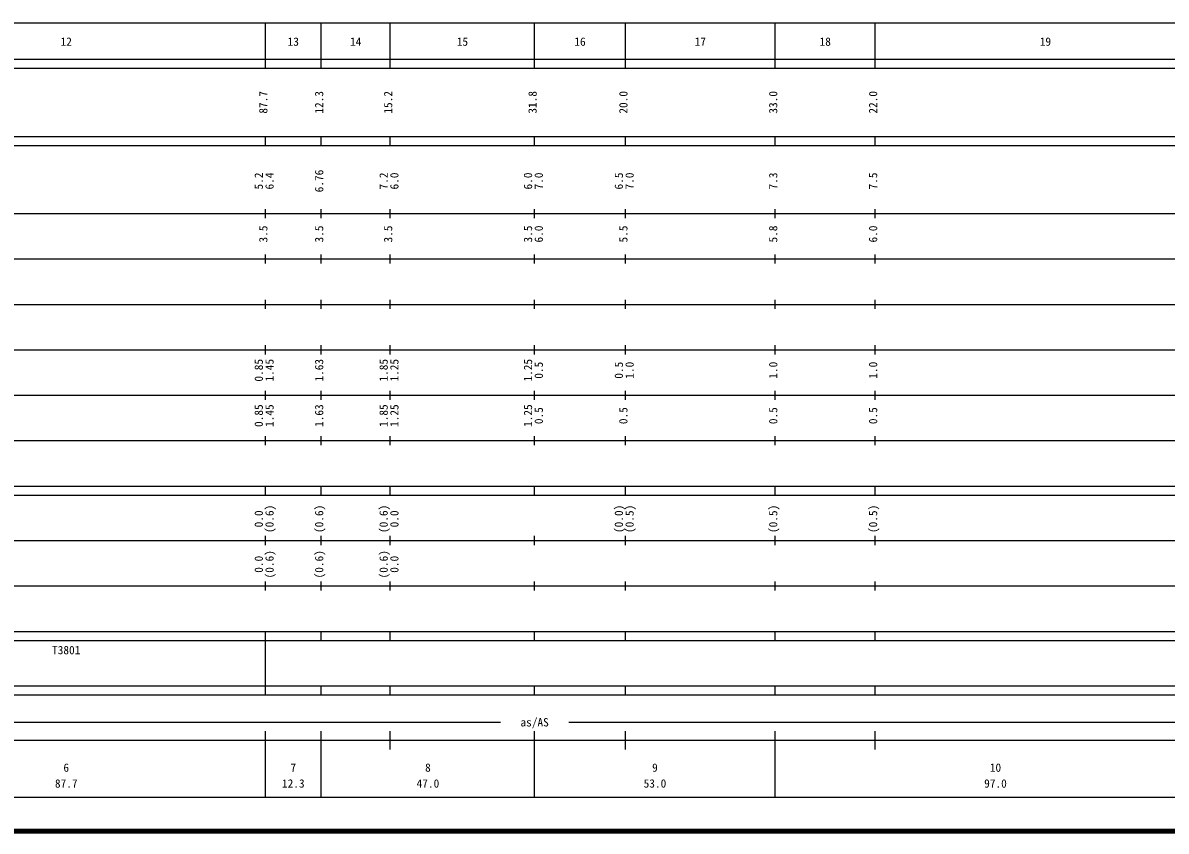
# Model space of a CAD drawing. Units: millimetres on the paper, enlarged 1000 times. Extents: x 40000 to 680000, y 20000 to 380000.
# Drawn here: x 302292 to 554083, y 20000 to 198000 of the extents above; entities that cross this region are included whole.
import ezdxf
from ezdxf.enums import TextEntityAlignment as Align

# ---------------------------------------------------------------- set-up
doc = ezdxf.new("R2010")
doc.units = ezdxf.units.MM
doc.header["$LTSCALE"] = 1000
doc.layers.add('M-TTL', color=2, linetype='Continuous', lineweight=140)
doc.layers.add('M-TTL-BAND', color=7, linetype='Continuous', lineweight=25)
doc.styles.add('ＭＳ ゴシック', font='')
doc.styles.get('ＭＳ ゴシック').set_extended_font_data('MS Gothic')

msp = doc.modelspace()

# ---------------------------------------------------------------- linework, layer by layer
at = {"layer": 'M-TTL'}
msp.add_line((40000, 20000), (680000, 20000), dxfattribs=at)
at = {"layer": 'M-TTL-BAND'}
for p, q in [((68000, 198000), (579000, 198000)), ((355700, 188000), (355700, 198000)), ((368000, 188000), (368000, 198000)), ((383200, 188000), (383200, 198000)), ((415000, 188000), (415000, 198000)), ((435000, 188000), (435000, 198000)), ((468000, 188000), (468000, 198000)), ((490000, 188000), (490000, 198000)), ((40000, 190000), (579000, 190000)), ((40000, 188000), (579000, 188000)), ((40000, 173000), (579000, 173000)), ((355700, 171000), (355700, 173000)), ((368000, 171000), (368000, 173000)), ((383200, 171000), (383200, 173000)), ((415000, 171000), (415000, 173000)), ((435000, 171000), (435000, 173000)), ((468000, 171000), (468000, 173000)), ((490000, 171000), (490000, 173000)), ((40000, 171000), (579000, 171000)), ((355700, 155000), (355700, 157000)), ((368000, 155000), (368000, 157000)), ((383200, 155000), (383200, 157000)), ((415000, 155000), (415000, 157000)), ((435000, 155000), (435000, 157000)), ((468000, 155000), (468000, 157000)), ((490000, 155000), (490000, 157000)), ((40000, 156000), (579000, 156000)), ((355700, 145000), (355700, 147000)), ((368000, 145000), (368000, 147000)), ((383200, 145000), (383200, 147000)), ((415000, 145000), (415000, 147000)), ((435000, 145000), (435000, 147000)), ((468000, 145000), (468000, 147000)), ((490000, 145000), (490000, 147000)), ((46000, 146000), (579000, 146000)), ((52000, 136000), (579000, 136000)), ((355700, 135000), (355700, 137000)), ((368000, 135000), (368000, 137000)), ((383200, 135000), (383200, 137000)), ((415000, 135000), (415000, 137000)), ((435000, 135000), (435000, 137000)), ((468000, 135000), (468000, 137000)), ((490000, 135000), (490000, 137000)), ((46000, 126000), (579000, 126000)), ((355700, 125000), (355700, 127000)), ((368000, 125000), (368000, 127000)), ((383200, 125000), (383200, 127000)), ((415000, 125000), (415000, 127000)), ((435000, 125000), (435000, 127000)), ((468000, 125000), (468000, 127000)), ((490000, 125000), (490000, 127000)), ((52000, 116000), (579000, 116000)), ((355700, 115000), (355700, 117000)), ((368000, 115000), (368000, 117000)), ((383200, 115000), (383200, 117000)), ((415000, 115000), (415000, 117000)), ((435000, 115000), (435000, 117000)), ((468000, 115000), (468000, 117000)), ((490000, 115000), (490000, 117000)), ((46000, 106000), (579000, 106000)), ((355700, 105000), (355700, 107000)), ((368000, 105000), (368000, 107000)), ((383200, 105000), (383200, 107000)), ((415000, 105000), (415000, 107000)), ((435000, 105000), (435000, 107000)), ((468000, 105000), (468000, 107000)), ((490000, 105000), (490000, 107000)), ((40000, 96000), (579000, 96000)), ((355700, 94000), (355700, 96000)), ((368000, 94000), (368000, 96000)), ((383200, 94000), (383200, 96000)), ((415000, 94000), (415000, 96000)), ((435000, 94000), (435000, 96000)), ((468000, 94000), (468000, 96000)), ((490000, 94000), (490000, 96000)), ((40000, 94000), (579000, 94000)), ((49000, 84000), (579000, 84000)), ((355700, 83000), (355700, 85000)), ((368000, 83000), (368000, 85000)), ((383200, 83000), (383200, 85000)), ((415000, 83000), (415000, 85000)), ((435000, 83000), (435000, 85000)), ((468000, 83000), (468000, 85000)), ((490000, 83000), (490000, 85000)), ((40000, 74000), (579000, 74000)), ((355700, 73000), (355700, 75000)), ((368000, 73000), (368000, 75000)), ((383200, 73000), (383200, 75000)), ((415000, 73000), (415000, 75000)), ((435000, 73000), (435000, 75000)), ((468000, 73000), (468000, 75000)), ((490000, 73000), (490000, 75000)), ((40000, 64000), (579000, 64000)), ((355700, 62000), (355700, 64000)), ((368000, 62000), (368000, 64000)), ((383200, 62000), (383200, 64000)), ((415000, 62000), (415000, 64000)), ((435000, 62000), (435000, 64000)), ((468000, 62000), (468000, 64000)), ((490000, 62000), (490000, 64000)), ((40000, 62000), (579000, 62000)), ((355700, 52000), (355700, 62000)), ((40000, 52000), (579000, 52000)), ((355700, 50000), (355700, 52000)), ((368000, 50000), (368000, 52000)), ((383200, 50000), (383200, 52000)), ((415000, 50000), (415000, 52000)), ((435000, 50000), (435000, 52000)), ((468000, 50000), (468000, 52000)), ((490000, 50000), (490000, 52000)), ((40000, 50000), (579000, 50000)), ((71000, 44000), (407500, 44000)), ((422500, 44000), (562000, 44000)), ((355700, 27500), (355700, 42000)), ((368000, 27500), (368000, 42000)), ((383200, 38000), (383200, 42000)), ((415000, 27500), (415000, 42000)), ((435000, 38000), (435000, 42000)), ((468000, 27500), (468000, 42000)), ((490000, 38000), (490000, 42000)), ((40000, 40000), (579000, 40000)), ((68000, 27500), (579000, 27500))]:
    msp.add_line(p, q, dxfattribs=at)

# ---------------------------------------------------------------- texts
at = {"layer": 'M-TTL-BAND', "style": 'ＭＳ ゴシック'}
for s, p in [('12', (311850, 192405)), ('13', (361850, 192405)), ('14', (375600, 192405)), ('15', (399100, 192405)), ('16', (425000, 192405)), ('17', (451500, 192405)), ('18', (479000, 192405)), ('19', (527500, 192405)), ('as/AS', (415000, 42500)), ('6', (311850, 32523)), ('7', (361850, 32523)), ('8', (391500, 32523)), ('9', (441500, 32523)), ('10', (516500, 32523)), ('87.7', (311850, 29033)), ('12.3', (361850, 29033)), ('47.0', (391500, 29033)), ('53.0', (441500, 29033)), ('97.0', (516500, 29033))]:
    msp.add_text(s, height=1833, dxfattribs=at).set_placement(p, align=Align.BOTTOM_CENTER)
for s, p in [('87.7', (356700, 180500)), ('12.3', (369000, 180500)), ('15.2', (384200, 180500)), ('31.8', (416000, 180500)), ('20.0', (436000, 180500)), ('33.0', (469000, 180500)), ('22.0', (491000, 180500)), ('5.2', (355700, 163174)), ('6.4', (358070, 163174)), ('6.76', (369000, 163174)), ('7.2', (383200, 163174)), ('6.0', (385570, 163174)), ('6.0', (415000, 163174)), ('7.0', (417370, 163174)), ('6.5', (435000, 163174)), ('7.0', (437370, 163174)), ('7.3', (469000, 163174)), ('7.5', (491000, 163174)), ('3.5', (356700, 151500)), ('3.5', (369000, 151500)), ('3.5', (384200, 151500)), ('3.5', (415000, 151500)), ('6.0', (417370, 151500)), ('5.5', (436000, 151500)), ('5.8', (469000, 151500)), ('6.0', (491000, 151500)), ('0.85', (355700, 121500)), ('1.45', (358070, 121500)), ('1.63', (369000, 121500)), ('1.85', (383200, 121500)), ('1.25', (385570, 121500)), ('1.25', (415000, 121500)), ('0.5', (417370, 121500)), ('0.5', (435000, 121500)), ('1.0', (437370, 121500)), ('1.0', (469000, 121500)), ('1.0', (491000, 121500)), ('0.85', (355700, 111500)), ('1.45', (358070, 111500)), ('1.63', (369000, 111500)), ('1.85', (383200, 111500)), ('1.25', (385570, 111500)), ('1.25', (415000, 111500)), ('0.5', (417370, 111500)), ('0.5', (436000, 111500)), ('0.5', (469000, 111500)), ('0.5', (491000, 111500)), ('(0.6)', (358070, 88764)), ('(0.6)', (369000, 88764)), ('(0.6)', (383200, 88764)), ('(0.0)', (435000, 88764)), ('(0.5)', (437370, 88764)), ('(0.5)', (469000, 88764)), ('(0.5)', (491000, 88764)), ('0.0', (355700, 88764)), ('0.0', (385570, 88764)), ('(0.6)', (358070, 78764)), ('(0.6)', (369000, 78764)), ('(0.6)', (383200, 78764)), ('0.0', (355700, 78764)), ('0.0', (385570, 78764))]:
    msp.add_text(s, height=1833, rotation=90, dxfattribs=at).set_placement(p, align=Align.BOTTOM_CENTER)
msp.add_text('T3801', height=1833, dxfattribs=at).set_placement((308725, 58405), align=Align.BOTTOM_LEFT)

doc.saveas('drawing.dxf')
